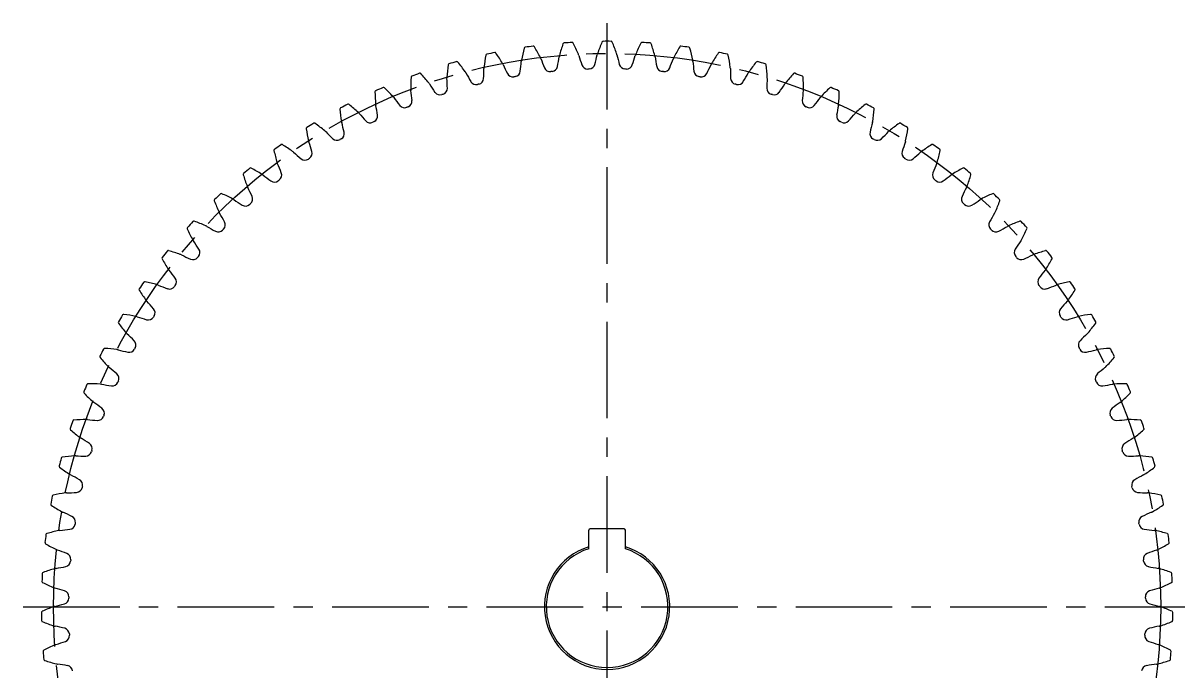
# Model space of a CAD drawing. Extents: x -3 to 283, y -13 to 211.
# Drawn here: x -3 to 186.8, y 92.4 to 199 of the extents above; entities that cross this region are included whole.
import ezdxf

# ---------------------------------------------------------------- set-up
doc = ezdxf.new("R2010")
doc.units = 0
doc.header["$LTSCALE"] = 0.5
doc.linetypes.add('CENTER', pattern=[50.8, 31.75, -6.35, 6.35, -6.35])
doc.layers.add('MSM_CENTER', color=1, linetype='CENTER')
doc.layers.add('MSM_CONTINUOUS', color=7, linetype='CONTINUOUS')

msp = doc.modelspace()

# ---------------------------------------------------------------- linework, layer by layer
at = {"layer": 'MSM_CENTER'}
for p, q in [((93, 7), (93, 199)), ((-3, 103), (189, 103))]:
    msp.add_line(p, q, dxfattribs=at)
msp.add_circle((93, 103), 91, dxfattribs=at)
at = {"layer": 'MSM_CONTINUOUS'}
for p, q in [((95.8, 115.8), (90.2, 115.8)), ((90, 112.54), (90, 115.6)), ((96, 112.54), (96, 115.6))]:
    msp.add_line(p, q, dxfattribs=at)
for centre, radius, start, end in [((114.45, 185.78), 30.33, 161.1249, 164.9451), ((85.94, 195.53), 0.2, 94.3662, 161.1249), ((93, 103), 93, 93.5459, 94.3662), ((87.26, 195.62), 0.2, 26.7872, 93.5459), ((60.36, 182.04), 30.33, 22.967, 26.7872), ((120.11, 184.11), 30.33, 157.1688, 160.989), ((92.34, 195.8), 0.2, 90.4102, 157.1688), ((93, 103), 93, 89.5898, 90.4102), ((93.66, 195.8), 0.2, 22.8312, 89.5898), ((65.89, 184.11), 30.33, 19.011, 22.8312), ((125.64, 182.04), 30.33, 153.2128, 157.033), ((98.74, 195.62), 0.2, 86.4541, 153.2127), ((93, 103), 93, 85.6338, 86.4541), ((100.06, 195.53), 0.2, 18.8751, 85.6337), ((71.55, 185.78), 30.33, 15.0549, 18.8751), ((102.85, 187.95), 30.33, 169.037, 172.8571), ((73.27, 193.68), 0.2, 102.2787, 169.037), ((93, 103), 93, 101.458, 102.2783), ((74.57, 193.95), 0.2, 34.6993, 101.458), ((49.79, 176.8), 30.33, 30.8791, 34.6993), ((108.69, 187.06), 30.33, 165.0809, 168.9011), ((79.57, 194.82), 0.2, 98.3226, 165.0809), ((93, 103), 93, 97.5019, 98.3223), ((80.88, 195.01), 0.2, 30.7433, 97.5019), ((54.99, 179.6), 30.33, 26.9231, 30.7433), ((86.76, 193.23), 1.66, 164.945, 171.7971), ((86.76, 193.23), 1.66, 16.1149, 22.967), ((123.33, 203.79), 36.4, 196.1149, 198.7033), ((55.79, 201.46), 36.4, 345.2527, 347.8411), ((93, 193.45), 1.66, 160.989, 167.8411), ((93, 193.45), 1.66, 12.1589, 19.011), ((130.21, 201.46), 36.4, 192.1589, 194.7473), ((62.67, 203.79), 36.4, 341.2967, 343.8851), ((99.24, 193.23), 1.66, 157.0329, 163.8851), ((99.24, 193.23), 1.66, 8.2029, 15.055), ((131.01, 179.6), 30.33, 149.2567, 153.0769), ((105.12, 195.01), 0.2, 82.4981, 149.2567), ((93, 103), 93, 81.6777, 82.4981), ((106.43, 194.82), 0.2, 14.9191, 81.6776), ((77.31, 187.06), 30.33, 11.0989, 14.9191), ((136.21, 176.8), 30.33, 145.3007, 149.1209), ((111.43, 193.95), 0.2, 78.542, 145.3006), ((93, 103), 93, 77.7217, 78.542), ((112.73, 193.68), 0.2, 10.963, 77.7216), ((83.15, 187.95), 30.33, 7.1429, 10.963), ((96.96, 188.42), 30.33, 172.993, 176.8132), ((67.06, 192.1), 0.2, 106.2343, 172.993), ((93, 103), 93, 105.414, 106.2343), ((68.33, 192.46), 0.2, 38.6553, 105.414), ((44.8, 173.64), 30.33, 34.8352, 38.6553), ((74.4, 191.51), 1.66, 24.027, 30.8791), ((109.16, 207.01), 36.4, 204.027, 206.6154), ((42.59, 195.4), 36.4, 353.1648, 355.7532), ((80.55, 192.58), 1.66, 168.9011, 175.7532), ((80.55, 192.58), 1.66, 20.071, 26.9231), ((116.3, 205.65), 36.4, 200.071, 202.6594), ((83.86, 192.03), 1, 275.8601, 349.2088), ((49.09, 198.66), 36.4, 349.2088, 351.7972), ((89.8, 192.44), 1, 198.7033, 272.052), ((90.03, 192.45), 1, 271.904, 345.2527), ((95.97, 192.45), 1, 194.7473, 268.096), ((96.2, 192.44), 1, 267.948, 341.2967), ((136.91, 198.66), 36.4, 188.2028, 190.7912), ((102.14, 192.03), 1, 190.7913, 264.1399), ((69.7, 205.65), 36.4, 337.3406, 339.929), ((105.45, 192.58), 1.66, 153.0769, 159.929), ((105.45, 192.58), 1.66, 4.2468, 11.0989), ((143.41, 195.4), 36.4, 184.2468, 186.8352), ((76.84, 207.01), 36.4, 333.3846, 335.973), ((111.6, 191.51), 1.66, 149.1208, 155.973), ((141.2, 173.64), 30.33, 141.3447, 145.1648), ((117.67, 192.46), 0.2, 74.5864, 141.3446), ((93, 103), 93, 73.7657, 74.586), ((118.94, 192.1), 0.2, 7.007, 73.7655), ((89.04, 188.42), 30.33, 3.1868, 7.007), ((91.06, 188.49), 30.33, 176.949, 180.7692), ((60.97, 190.1), 0.2, 110.1904, 176.949), ((93, 103), 93, 109.37, 110.1904), ((62.22, 190.55), 0.2, 42.6114, 109.37), ((40.04, 170.15), 30.33, 38.7912, 42.6114), ((68.34, 190.02), 1.66, 176.8132, 183.6653), ((30.35, 187.58), 36.4, 1.0769, 3.6653), ((68.34, 190.02), 1.66, 27.9831, 34.8352), ((101.95, 207.88), 36.4, 207.9831, 210.5715), ((71.69, 189.93), 1, 283.7721, 357.1208), ((36.34, 191.71), 36.4, 357.1208, 359.7092), ((74.4, 191.51), 1.66, 172.8571, 179.7092), ((77.51, 191.15), 1, 206.6154, 279.9641), ((93, 103), 88.5, 99.8161, 99.9641), ((77.74, 191.19), 1, 279.8161, 353.1648), ((83.63, 192.01), 1, 202.6594, 276.0081), ((93, 103), 88.5, 95.8601, 96.0081), ((93, 103), 88.5, 91.904, 92.052), ((93, 103), 88.5, 87.948, 88.096), ((93, 103), 88.5, 83.9919, 84.1399), ((102.37, 192.01), 1, 263.9919, 337.3406), ((108.26, 191.19), 1, 186.8352, 260.1839), ((93, 103), 88.5, 80.0359, 80.1839), ((108.49, 191.15), 1, 260.0359, 333.3846), ((111.6, 191.51), 1.66, 0.2908, 7.1429), ((149.66, 191.71), 36.4, 180.2908, 182.8792), ((114.31, 189.93), 1, 182.8792, 256.2279), ((84.05, 207.88), 36.4, 329.4285, 332.0169), ((117.66, 190.02), 1.66, 145.1648, 152.0169), ((155.65, 187.58), 36.4, 176.3347, 178.9231), ((117.66, 190.02), 1.66, 356.3347, 3.1869), ((145.96, 170.15), 30.33, 137.3886, 141.2088), ((123.78, 190.55), 0.2, 70.6303, 137.3886), ((93, 103), 93, 69.8096, 70.63), ((125.03, 190.1), 0.2, 3.051, 69.8095), ((94.94, 188.49), 30.33, 359.2308, 3.051), ((93, 103), 93, 113.3261, 114.1464), ((56.25, 188.22), 0.2, 46.5674, 113.3261), ((35.54, 166.33), 30.33, 42.7473, 46.5674), ((62.39, 188.11), 1.66, 180.7692, 187.6213), ((62.39, 188.11), 1.66, 31.9391, 38.7912), ((94.69, 208.24), 36.4, 211.9391, 214.5275), ((65.75, 188.25), 1, 287.7282, 1.0769), ((71.47, 189.87), 1, 210.5715, 283.9202), ((93, 103), 88.5, 103.7721, 103.9202), ((93, 103), 88.5, 76.0798, 76.2279), ((114.53, 189.87), 1, 256.0798, 329.4285), ((120.25, 188.25), 1, 178.9231, 252.2718), ((91.31, 208.24), 36.4, 325.4725, 328.0609), ((123.61, 188.11), 1.66, 141.2088, 148.0609), ((123.61, 188.11), 1.66, 352.3787, 359.2308), ((150.46, 166.33), 30.33, 133.4326, 137.2527), ((129.75, 188.22), 0.2, 66.6739, 133.4325), ((93, 103), 93, 65.8536, 66.6739), ((55.04, 187.68), 0.2, 114.1464, 180.9051), ((85.17, 188.16), 30.33, 180.9051, 184.7253), ((56.59, 185.79), 1.66, 35.8952, 42.7473), ((87.43, 208.11), 36.4, 215.8952, 218.4835), ((59.93, 186.17), 1, 291.6842, 5.0329), ((24.67, 183.06), 36.4, 5.0329, 7.6213), ((65.53, 188.18), 1, 214.5275, 287.8762), ((93, 103), 88.5, 107.7282, 107.8762), ((93, 103), 88.5, 72.1238, 72.2718), ((120.47, 188.18), 1, 252.1238, 325.4725), ((161.33, 183.06), 36.4, 172.3787, 174.9671), ((126.07, 186.17), 1, 174.967, 248.3158), ((98.57, 208.11), 36.4, 321.5165, 324.1048), ((129.41, 185.79), 1.66, 137.2527, 144.1048), ((130.96, 187.68), 0.2, 359.0949, 65.8535), ((100.83, 188.16), 30.33, 355.2747, 359.0949), ((49.29, 184.86), 0.2, 118.1025, 184.8611), ((79.31, 187.41), 30.33, 184.8611, 188.6813), ((93, 103), 93, 117.2821, 118.1025), ((50.46, 185.48), 0.2, 50.5235, 117.2821), ((31.31, 162.22), 30.33, 46.7033, 50.5235), ((50.97, 183.09), 1.66, 39.8512, 46.7033), ((80.19, 207.47), 36.4, 219.8512, 222.4396), ((56.59, 185.79), 1.66, 184.7253, 191.5774), ((19.31, 178.16), 36.4, 8.989, 11.5774), ((59.72, 186.08), 1, 218.4835, 291.8322), ((93, 103), 88.5, 111.6842, 111.8322), ((93, 103), 88.5, 68.1678, 68.3158), ((126.28, 186.08), 1, 248.1678, 321.5165), ((166.69, 178.16), 36.4, 168.4226, 171.011), ((129.41, 185.79), 1.66, 348.4226, 355.2748), ((105.81, 207.47), 36.4, 317.5604, 320.1488), ((135.03, 183.09), 1.66, 133.2967, 140.1488), ((154.69, 162.22), 30.33, 129.4765, 133.2967), ((135.54, 185.48), 0.2, 62.7179, 129.4765), ((93, 103), 93, 61.8975, 62.7179), ((106.69, 187.41), 30.33, 351.3187, 355.1389), ((136.71, 184.86), 0.2, 355.1389, 61.8974), ((93, 103), 93, 121.2382, 122.0585), ((44.87, 182.35), 0.2, 54.4795, 121.2381), ((27.37, 157.82), 30.33, 50.6593, 54.4795), ((50.97, 183.09), 1.66, 188.6813, 195.5334), ((14.3, 172.89), 36.4, 12.945, 15.5334), ((54.06, 183.59), 1, 222.4396, 295.7883), ((93, 103), 88.5, 115.6403, 115.7883), ((54.27, 183.69), 1, 295.6403, 8.989), ((131.73, 183.69), 1, 171.011, 244.3597), ((93, 103), 88.5, 64.2117, 64.3597), ((131.94, 183.59), 1, 244.2117, 317.5604), ((171.7, 172.89), 36.4, 164.4666, 167.055), ((135.03, 183.09), 1.66, 344.4666, 351.3187), ((158.63, 157.82), 30.33, 125.5205, 129.3407), ((141.13, 182.35), 0.2, 58.7618, 125.5204), ((93, 103), 93, 57.9415, 58.7618), ((43.74, 181.65), 0.2, 122.0585, 188.8172), ((73.52, 186.27), 30.33, 188.8172, 192.6374), ((45.54, 179.99), 1.66, 43.8073, 50.6594), ((73.01, 206.34), 36.4, 223.8072, 226.3956), ((48.8, 180.82), 1, 299.5963, 12.945), ((137.2, 180.82), 1, 167.0549, 240.4037), ((112.99, 206.34), 36.4, 313.6044, 316.1928), ((140.46, 179.99), 1.66, 129.3406, 136.1927), ((112.48, 186.27), 30.33, 347.3626, 351.1828), ((142.26, 181.65), 0.2, 351.1828, 57.9414), ((93, 103), 93, 125.1942, 126.0146), ((39.51, 178.84), 0.2, 58.4356, 125.1942), ((23.74, 153.16), 30.33, 54.6154, 58.4356), ((45.54, 179.99), 1.66, 192.6373, 199.4895), ((9.66, 167.3), 36.4, 16.9011, 19.4895), ((48.6, 180.71), 1, 226.3956, 299.7443), ((93, 103), 88.5, 119.5963, 119.7443), ((93, 103), 88.5, 60.2557, 60.4037), ((137.4, 180.71), 1, 240.2557, 313.6044), ((176.34, 167.3), 36.4, 160.5105, 163.0989), ((140.46, 179.99), 1.66, 340.5105, 347.3627), ((162.26, 153.16), 30.33, 121.5644, 125.3846), ((146.49, 178.84), 0.2, 54.8058, 121.5644), ((93, 103), 93, 53.9854, 54.8058), ((38.43, 178.06), 0.2, 126.0146, 192.7732), ((67.82, 184.73), 30.33, 192.7732, 196.5934), ((40.34, 176.54), 1.66, 47.7633, 54.6154), ((65.93, 204.72), 36.4, 227.7633, 230.3517), ((43.34, 177.46), 1, 230.3517, 303.7004), ((93, 103), 88.5, 123.5524, 123.7004), ((43.53, 177.59), 1, 303.5524, 16.901), ((142.47, 177.59), 1, 163.0989, 236.4476), ((93, 103), 88.5, 56.2996, 56.4476), ((142.66, 177.46), 1, 236.2996, 309.6483), ((120.07, 204.72), 36.4, 309.6483, 312.2367), ((145.66, 176.54), 1.66, 125.3846, 132.2367), ((118.18, 184.73), 30.33, 343.4066, 347.2268), ((147.57, 178.06), 0.2, 347.2268, 53.9853), ((93, 103), 93, 129.1503, 129.9706), ((34.41, 174.97), 0.2, 62.3916, 129.1502), ((20.45, 148.26), 30.33, 58.5714, 62.3916), ((40.34, 176.54), 1.66, 196.5934, 203.4455), ((5.43, 161.39), 36.4, 20.8571, 23.4455), ((180.57, 161.39), 36.4, 156.5545, 159.1429), ((145.66, 176.54), 1.66, 336.5545, 343.4066), ((165.55, 148.26), 30.33, 117.6084, 121.4286), ((151.59, 174.97), 0.2, 50.8497, 117.6083), ((93, 103), 93, 50.0294, 50.8497), ((33.39, 174.12), 0.2, 129.9706, 196.7293), ((62.24, 182.79), 30.33, 196.7293, 200.5494), ((35.4, 172.73), 1.66, 51.7193, 58.5715), ((58.98, 202.61), 36.4, 231.7193, 234.3077), ((38.32, 173.86), 1, 234.3077, 307.6564), ((93, 103), 88.5, 127.5084, 127.6564), ((38.51, 174), 1, 307.5084, 20.8571), ((147.49, 174), 1, 159.1429, 232.4916), ((93, 103), 88.5, 52.3436, 52.4916), ((147.68, 173.86), 1, 232.3436, 305.6922), ((127.02, 202.61), 36.4, 305.6923, 308.2807), ((150.6, 172.73), 1.66, 121.4285, 128.2807), ((123.76, 182.79), 30.33, 339.4506, 343.2707), ((152.61, 174.12), 0.2, 343.2707, 50.0293), ((93, 103), 93, 133.1063, 133.9267), ((29.58, 170.75), 0.2, 66.3477, 133.1063), ((17.5, 143.15), 30.33, 62.5275, 66.3477), ((35.4, 172.73), 1.66, 200.5494, 207.4015), ((1.61, 155.21), 36.4, 24.8132, 27.4016), ((184.39, 155.21), 36.4, 152.5984, 155.1868), ((150.6, 172.73), 1.66, 332.5985, 339.4506), ((168.5, 143.15), 30.33, 113.6523, 117.4725), ((156.42, 170.75), 0.2, 46.8937, 113.6523), ((93, 103), 93, 46.0733, 46.8937), ((28.62, 169.84), 0.2, 133.9267, 200.6853), ((56.81, 180.48), 30.33, 200.6853, 204.5055), ((30.72, 168.59), 1.66, 55.6754, 62.5275), ((52.18, 200.02), 36.4, 235.6754, 238.2638), ((33.56, 169.91), 1, 238.2638, 311.6125), ((93, 103), 88.5, 131.4645, 131.6125), ((33.74, 170.07), 1, 311.4645, 24.8132), ((152.26, 170.07), 1, 155.1868, 228.5355), ((93, 103), 88.5, 48.3875, 48.5355), ((152.44, 169.91), 1, 228.3875, 301.7362), ((133.82, 200.02), 36.4, 301.7362, 304.3246), ((155.28, 168.59), 1.66, 117.4725, 124.3246), ((129.19, 180.48), 30.33, 335.4945, 339.3147), ((157.38, 169.84), 0.2, 339.3147, 46.0732), ((30.72, 168.59), 1.66, 204.5055, 211.3576), ((-1.78, 148.78), 36.4, 28.7692, 31.3576), ((187.78, 148.78), 36.4, 148.6424, 151.2308), ((155.28, 168.59), 1.66, 328.6424, 335.4945), ((24.16, 165.24), 0.2, 137.8827, 204.6414), ((51.55, 177.8), 30.33, 204.6414, 208.4615), ((93, 103), 93, 137.0624, 137.8827), ((25.06, 166.22), 0.2, 70.3037, 137.0623), ((14.91, 137.85), 30.33, 66.4835, 70.3037), ((26.35, 164.14), 1.66, 59.6314, 66.4835), ((45.59, 196.97), 36.4, 239.6314, 242.2198), ((29.25, 165.82), 1, 315.4205, 28.7692), ((156.75, 165.82), 1, 151.2308, 224.5795), ((140.41, 196.97), 36.4, 297.7802, 300.3686), ((159.65, 164.14), 1.66, 113.5164, 120.3686), ((171.09, 137.85), 30.33, 109.6963, 113.5165), ((160.94, 166.22), 0.2, 42.9376, 109.6963), ((93, 103), 93, 42.1173, 42.9376), ((134.45, 177.8), 30.33, 331.5385, 335.3586), ((161.84, 165.24), 0.2, 335.3586, 42.1172), ((26.35, 164.14), 1.66, 208.4615, 215.3136), ((29.09, 165.66), 1, 242.2198, 315.5685), ((93, 103), 88.5, 135.4205, 135.5685), ((93, 103), 88.5, 44.4315, 44.5795), ((156.91, 165.66), 1, 224.4315, 297.7802), ((159.65, 164.14), 1.66, 324.6864, 331.5385), ((93, 103), 93, 141.0184, 141.8387), ((20.86, 161.38), 0.2, 74.2597, 141.0184), ((12.69, 132.37), 30.33, 70.4396, 74.2597), ((-4.71, 142.13), 36.4, 32.7252, 35.3136), ((25.07, 161.27), 1, 319.3765, 32.7252), ((160.93, 161.27), 1, 147.2747, 220.6235), ((190.71, 142.13), 36.4, 144.6864, 147.2748), ((173.31, 132.37), 30.33, 105.7403, 109.5604), ((165.14, 161.38), 0.2, 38.9816, 105.7402), ((93, 103), 93, 38.1613, 38.9816), ((20.03, 160.34), 0.2, 141.8387, 208.5974), ((46.49, 174.76), 30.33, 208.5974, 212.4176), ((22.29, 159.39), 1.66, 63.5875, 70.4396), ((39.22, 193.48), 36.4, 243.5875, 246.1759), ((24.92, 161.1), 1, 246.1758, 319.5246), ((93, 103), 88.5, 139.3765, 139.5246), ((93, 103), 88.5, 40.4754, 40.6235), ((161.08, 161.1), 1, 220.4754, 293.8241), ((146.78, 193.48), 36.4, 293.8241, 296.4125), ((163.71, 159.39), 1.66, 109.5604, 116.4125), ((139.51, 174.76), 30.33, 327.5824, 331.4026), ((165.97, 160.34), 0.2, 331.4026, 38.1612), ((22.29, 159.39), 1.66, 212.4176, 219.2697), ((-7.18, 135.3), 36.4, 36.6813, 39.2697), ((193.18, 135.3), 36.4, 140.7303, 143.3187), ((163.71, 159.39), 1.66, 320.7303, 327.5825), ((93, 103), 93, 144.9744, 145.7948), ((17.01, 156.26), 0.2, 78.2158, 144.9744), ((10.85, 126.76), 30.33, 74.3956, 78.2158), ((18.57, 154.38), 1.66, 67.5435, 74.3956), ((33.1, 189.55), 36.4, 247.5435, 250.1319), ((21.07, 156.26), 1, 250.1319, 323.4806), ((93, 103), 88.5, 143.3326, 143.4806), ((21.21, 156.45), 1, 323.3326, 36.6813), ((164.79, 156.45), 1, 143.3187, 216.6674), ((93, 103), 88.5, 36.5194, 36.6674), ((164.93, 156.26), 1, 216.5194, 289.8681), ((152.9, 189.55), 36.4, 289.8681, 292.4565), ((167.43, 154.38), 1.66, 105.6044, 112.4565), ((175.15, 126.76), 30.33, 101.7842, 105.6044), ((168.99, 156.26), 0.2, 35.0256, 101.7842), ((93, 103), 93, 34.2052, 35.0256), ((16.25, 155.17), 0.2, 145.7952, 212.5534), ((41.65, 171.38), 30.33, 212.5534, 216.3736), ((144.35, 171.38), 30.33, 323.6264, 327.4466), ((169.75, 155.17), 0.2, 327.4466, 34.2051), ((18.57, 154.38), 1.66, 216.3736, 223.2257), ((-9.17, 128.31), 36.4, 40.6373, 43.2257), ((17.69, 151.37), 1, 327.2886, 40.6373), ((168.31, 151.37), 1, 139.3626, 212.7114), ((195.17, 128.31), 36.4, 136.7743, 139.3627), ((167.43, 154.38), 1.66, 316.7743, 323.6264), ((93, 103), 93, 148.9305, 149.7508), ((13.51, 150.89), 0.2, 82.1718, 148.9304), ((9.41, 121.04), 30.33, 78.3516, 82.1718), ((15.2, 149.12), 1.66, 71.4996, 78.3517), ((27.28, 185.22), 36.4, 251.4995, 254.0879), ((17.57, 151.17), 1, 254.0879, 327.4366), ((93, 103), 88.5, 147.2886, 147.4366), ((93, 103), 88.5, 32.5634, 32.7114), ((168.43, 151.17), 1, 212.5634, 285.912), ((158.72, 185.22), 36.4, 285.9121, 288.5005), ((170.8, 149.12), 1.66, 101.6483, 108.5004), ((176.59, 121.04), 30.33, 97.8282, 101.6484), ((172.49, 150.89), 0.2, 31.0695, 97.8281), ((93, 103), 93, 30.2492, 31.0695), ((12.84, 149.75), 0.2, 149.7512, 216.5095), ((37.06, 167.68), 30.33, 216.5095, 220.3297), ((148.94, 167.68), 30.33, 319.6703, 323.4905), ((173.16, 149.75), 0.2, 323.4905, 30.2491), ((15.2, 149.12), 1.66, 220.3296, 227.1818), ((-10.67, 121.2), 36.4, 44.5934, 47.1818), ((14.54, 146.06), 1, 331.2447, 44.5933), ((171.46, 146.06), 1, 135.4066, 208.7553), ((196.67, 121.2), 36.4, 132.8182, 135.4066), ((170.8, 149.12), 1.66, 312.8182, 319.6704), ((93, 103), 93, 152.8865, 153.7069), ((10.4, 145.29), 0.2, 86.1277, 152.8865), ((8.36, 115.23), 30.33, 82.3077, 86.1279), ((12.2, 143.64), 1.66, 75.4556, 82.3077), ((21.76, 180.49), 36.4, 255.4556, 258.044), ((14.43, 145.85), 1, 258.044, 331.3927), ((93, 103), 88.5, 151.2447, 151.3927), ((93, 103), 88.5, 28.6073, 28.7553), ((171.57, 145.85), 1, 208.6073, 281.956), ((164.24, 180.49), 36.4, 281.956, 284.5444), ((173.8, 143.64), 1.66, 97.6923, 104.5444), ((177.64, 115.23), 30.33, 93.8721, 97.6923), ((175.6, 145.29), 0.2, 27.1135, 93.8721), ((93, 103), 93, 26.2931, 27.1135), ((9.8, 144.11), 0.2, 153.7073, 220.4655), ((32.73, 163.66), 30.33, 220.4655, 224.2857), ((12.2, 143.64), 1.66, 224.2857, 231.1378), ((173.8, 143.64), 1.66, 308.8622, 315.7143), ((153.27, 163.66), 30.33, 315.7143, 319.5345), ((176.2, 144.11), 0.2, 319.5345, 26.293), ((-11.68, 114.01), 36.4, 48.5494, 51.1378), ((11.75, 140.54), 1, 335.2007, 48.5494), ((174.25, 140.54), 1, 131.4505, 204.7993), ((197.68, 114.01), 36.4, 128.8622, 131.4506), ((93, 103), 93, 156.8426, 157.6629), ((7.68, 139.49), 0.2, 90.0841, 156.8425), ((7.72, 109.36), 30.33, 86.2637, 90.0839), ((9.59, 137.97), 1.66, 79.4116, 86.2638), ((16.58, 175.39), 36.4, 259.4116, 262), ((11.66, 140.33), 1, 262, 335.3487), ((93, 103), 88.5, 155.2007, 155.3487), ((93, 103), 88.5, 24.6513, 24.7993), ((174.34, 140.33), 1, 204.6513, 278), ((169.42, 175.39), 36.4, 278, 280.5884), ((176.41, 137.97), 1.66, 93.7362, 100.5884), ((178.28, 109.36), 30.33, 89.9161, 93.7363), ((178.32, 139.49), 0.2, 23.1578, 89.916), ((93, 103), 93, 22.3371, 23.1574), ((7.16, 138.27), 0.2, 157.6633, 224.4216), ((28.68, 159.36), 30.33, 224.4216, 228.2418), ((9.59, 137.97), 1.66, 228.2417, 235.0938), ((176.41, 137.97), 1.66, 304.9062, 311.7583), ((157.32, 159.36), 30.33, 311.7582, 315.5784), ((178.84, 138.27), 0.2, 315.5784, 22.337), ((-12.19, 106.76), 36.4, 52.5055, 55.0939), ((9.36, 134.85), 1, 339.1568, 52.5055), ((176.64, 134.85), 1, 127.4945, 200.8432), ((198.19, 106.76), 36.4, 124.9061, 127.4945), ((93, 103), 93, 160.7986, 161.619), ((5.36, 133.52), 0.2, 94.0398, 160.7986), ((7.49, 103.46), 30.33, 90.2198, 94.04), ((7.38, 132.13), 1.66, 83.3677, 90.2198), ((11.77, 169.94), 36.4, 263.3677, 265.9561), ((9.28, 134.63), 1, 265.9561, 339.3048), ((93, 103), 88.5, 159.1568, 159.3048), ((93, 103), 88.5, 20.6952, 20.8432), ((176.72, 134.63), 1, 200.6952, 274.0439), ((174.23, 169.94), 36.4, 274.0439, 276.6323), ((178.62, 132.13), 1.66, 89.7802, 96.6323), ((178.51, 103.46), 30.33, 85.96, 89.7802), ((180.64, 133.52), 0.2, 19.2018, 85.96), ((93, 103), 93, 18.381, 19.2014), ((4.93, 132.26), 0.2, 161.6193, 228.3776), ((24.95, 154.79), 30.33, 228.3776, 232.1978), ((161.05, 154.79), 30.33, 307.8022, 311.6224), ((181.07, 132.26), 0.2, 311.6224, 18.3809), ((7.38, 132.13), 1.66, 232.1978, 239.0499), ((-12.2, 99.49), 36.4, 56.4615, 59.0499), ((7.36, 129), 1, 343.1128, 56.4615), ((178.64, 129), 1, 123.5385, 196.8872), ((198.2, 99.49), 36.4, 120.9501, 123.5385), ((178.62, 132.13), 1.66, 300.9501, 307.8022), ((93, 103), 93, 164.7547, 165.575), ((3.47, 127.4), 0.2, 97.9961, 164.7546), ((7.66, 97.56), 30.33, 94.1758, 97.996), ((5.57, 126.16), 1.66, 87.3237, 94.1759), ((7.35, 164.18), 36.4, 267.3237, 269.9121), ((7.29, 128.78), 1, 269.9121, 343.2608), ((93, 103), 88.5, 163.1128, 163.2608), ((93, 103), 88.5, 16.7392, 16.8872), ((178.71, 128.78), 1, 196.7392, 270.0878), ((178.65, 164.18), 36.4, 270.0879, 272.6763), ((180.43, 126.16), 1.66, 85.8241, 92.6763), ((178.34, 97.56), 30.33, 82.004, 85.8242), ((182.53, 127.4), 0.2, 15.2453, 82.004), ((93, 103), 93, 14.425, 15.2453), ((3.13, 126.12), 0.2, 165.5754, 232.3336), ((21.54, 149.97), 30.33, 232.3337, 236.1538), ((164.46, 149.97), 30.33, 303.8462, 307.6663), ((182.87, 126.12), 0.2, 307.6663, 14.4249), ((5.57, 126.16), 1.66, 236.1538, 243.0059), ((-11.71, 92.24), 36.4, 60.4176, 63.0059), ((5.77, 123.03), 1, 347.0689, 60.4175), ((180.23, 123.03), 1, 119.5824, 192.9311), ((197.71, 92.24), 36.4, 116.9941, 119.5824), ((180.43, 126.16), 1.66, 296.9941, 303.8462), ((8.24, 91.69), 30.33, 98.1319, 101.952), ((4.18, 120.07), 1.66, 91.2798, 98.1319), ((3.33, 158.12), 36.4, 271.2798, 273.8682), ((5.72, 122.8), 1, 273.8682, 347.2169), ((93, 103), 88.5, 167.0689, 167.2169), ((93, 103), 88.5, 12.7831, 12.9311), ((180.28, 122.8), 1, 192.7831, 266.1318), ((182.67, 158.12), 36.4, 266.1318, 268.7202), ((181.82, 120.07), 1.66, 81.8681, 88.7202), ((177.76, 91.69), 30.33, 78.048, 81.8681), ((1.74, 119.86), 0.2, 169.5314, 236.2897), ((93, 103), 93, 168.7107, 169.5311), ((18.47, 144.93), 30.33, 236.2897, 240.1099), ((2, 121.17), 0.2, 101.952, 168.7107), ((167.53, 144.93), 30.33, 299.8901, 303.7103), ((184, 121.17), 0.2, 11.2897, 78.0479), ((93, 103), 93, 10.4689, 11.2893), ((184.26, 119.86), 0.2, 303.7103, 10.4688), ((4.18, 120.07), 1.66, 240.1099, 246.962), ((-10.71, 85.04), 36.4, 64.3736, 66.962), ((4.6, 116.96), 1, 351.0249, 64.3736), ((181.4, 116.96), 1, 115.6264, 188.9751), ((196.71, 85.04), 36.4, 113.038, 115.6264), ((181.82, 120.07), 1.66, 293.038, 299.8901), ((4.56, 116.73), 1, 277.8242, 351.1729), ((93, 103), 88.5, 171.0249, 171.1729), ((90.2, 115.6), 0.2, 90, 180), ((95.8, 115.6), 0.2, 0, 90), ((93, 103), 88.5, 8.8271, 8.9751), ((181.44, 116.73), 1, 188.8271, 262.1758), ((93, 103), 93, 172.6668, 173.4871), ((0.96, 114.85), 0.2, 105.9081, 172.6667), ((9.22, 85.87), 30.33, 102.0879, 105.9081), ((3.21, 113.9), 1.66, 95.2358, 102.0879), ((-0.26, 151.8), 36.4, 275.2358, 277.8242), ((186.26, 151.8), 36.4, 262.1758, 264.7642), ((182.79, 113.9), 1.66, 77.912, 84.7642), ((176.78, 85.87), 30.33, 74.0919, 77.9121), ((185.04, 114.85), 0.2, 7.3336, 74.0919), ((93, 103), 93, 6.5129, 7.3332), ((0.8, 113.53), 0.2, 173.4875, 240.2457), ((15.75, 139.69), 30.33, 240.2458, 244.0659), ((3.21, 113.9), 1.66, 244.0659, 250.918), ((-9.23, 77.93), 36.4, 68.3296, 70.918), ((93, 103), 10.3, 106.9335, 73.0665), ((93, 103), 10, 107.4576, 72.5424), ((195.23, 77.93), 36.4, 109.082, 111.6704), ((182.79, 113.9), 1.66, 289.082, 295.9341), ((170.25, 139.69), 30.33, 295.9341, 299.7542), ((185.2, 113.53), 0.2, 299.7542, 6.5128), ((3.82, 110.6), 1, 281.7802, 355.1289), ((3.84, 110.83), 1, 354.9809, 68.3296), ((93, 103), 88.5, 174.9809, 175.1289), ((182.16, 110.83), 1, 111.6703, 185.0191), ((93, 103), 88.5, 4.8711, 5.0191), ((182.18, 110.6), 1, 184.8711, 258.2197), ((93, 103), 93, 176.6228, 177.4431), ((0.36, 108.47), 0.2, 109.8643, 176.6227), ((10.6, 80.13), 30.33, 106.044, 109.8641), ((2.68, 107.68), 1.66, 99.1919, 106.044), ((-3.4, 145.25), 36.4, 279.1919, 281.7802), ((189.4, 145.25), 36.4, 258.2197, 260.8081), ((183.32, 107.68), 1.66, 73.956, 80.8081), ((175.4, 80.13), 30.33, 70.1359, 73.956), ((185.64, 108.47), 0.2, 3.3776, 70.1358), ((93, 103), 93, 2.5569, 3.3772), ((0.29, 107.14), 0.2, 177.4431, 244.2018), ((13.41, 134.27), 30.33, 244.2018, 248.022), ((172.59, 134.27), 30.33, 291.978, 295.7982), ((185.71, 107.14), 0.2, 295.7982, 2.5568), ((2.68, 107.68), 1.66, 248.0219, 254.8741), ((-7.26, 70.94), 36.4, 72.2857, 74.8741), ((3.51, 104.43), 1, 285.7363, 359.085), ((3.52, 104.66), 1, 358.937, 72.2857), ((93, 103), 88.5, 178.937, 179.085), ((182.48, 104.66), 1, 107.7143, 181.063), ((93, 103), 88.5, 0.915, 1.063), ((182.49, 104.43), 1, 180.915, 254.2637), ((193.26, 70.94), 36.4, 105.1259, 107.7143), ((183.32, 107.68), 1.66, 285.1259, 291.9781), ((12.37, 74.5), 30.33, 110, 113.8202), ((2.57, 101.44), 1.66, 103.1479, 110), ((-6.09, 138.5), 36.4, 283.1479, 285.7363), ((192.09, 138.5), 36.4, 254.2637, 256.8521), ((183.43, 101.44), 1.66, 70, 76.8521), ((173.63, 74.5), 30.33, 66.1798, 70), ((0.2, 102.06), 0.2, 113.82, 180.5788), ((93, 103), 93, 180.5788, 181.3992), ((0.23, 100.73), 0.2, 181.3996, 248.1578), ((185.77, 100.73), 0.2, 291.8422, 358.6007), ((185.8, 102.06), 0.2, 359.4215, 66.1798), ((93, 103), 93, 358.6008, 359.4212), ((11.44, 128.7), 30.33, 248.1578, 251.978), ((2.57, 101.44), 1.66, 251.978, 258.8301), ((-4.8, 64.1), 36.4, 76.2417, 78.8301), ((3.61, 98.48), 1, 2.893, 76.2417), ((182.39, 98.48), 1, 103.7582, 177.107), ((190.8, 64.1), 36.4, 101.1699, 103.7583), ((183.43, 101.44), 1.66, 281.1699, 288.022), ((174.56, 128.7), 30.33, 288.022, 291.8422), ((-8.3, 131.58), 36.4, 287.1039, 289.6923), ((3.63, 98.25), 1, 289.6923, 3.041), ((93, 103), 88.5, 182.893, 183.041), ((182.37, 98.25), 1, 176.959, 250.3077), ((93, 103), 88.5, 356.959, 357.107), ((194.3, 131.58), 36.4, 250.3077, 252.8961), ((0.49, 95.66), 0.2, 117.7762, 184.5348), ((93, 103), 93, 184.5349, 185.3552), ((14.53, 69), 30.33, 113.956, 117.7762), ((2.89, 95.2), 1.66, 107.104, 113.9561), ((183.11, 95.2), 1.66, 66.0439, 72.896), ((171.47, 69), 30.33, 62.2238, 66.044), ((93, 103), 93, 354.6448, 355.4651), ((185.51, 95.66), 0.2, 355.4655, 62.2237), ((0.61, 94.34), 0.2, 185.3552, 252.1139), ((9.86, 123.02), 30.33, 252.1139, 255.9341), ((2.89, 95.2), 1.66, 255.934, 262.7862), ((-1.89, 57.44), 36.4, 80.1978, 82.7862), ((4.14, 92.33), 1, 6.8491, 80.1978), ((181.86, 92.33), 1, 99.8022, 173.1509), ((187.89, 57.44), 36.4, 97.2138, 99.8022), ((183.11, 95.2), 1.66, 277.2138, 284.066), ((176.14, 123.02), 30.33, 284.0659, 287.8861), ((185.39, 94.34), 0.2, 287.8861, 354.6447)]:
    msp.add_arc(centre, radius, start, end, dxfattribs=at)

doc.saveas('drawing.dxf')
